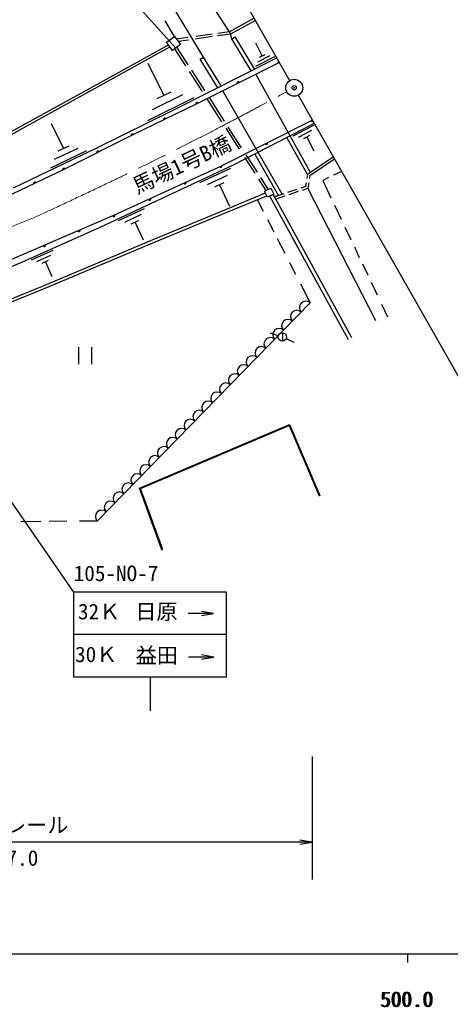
# Model space of a CAD drawing. Units: millimetres, scale not verified. Extents: x 40000 to 680000, y 20000 to 380000.
# Drawn here: x 522277 to 573046, y 198715 to 315071 of the extents above; entities that cross this region are included whole.
import ezdxf
from ezdxf.enums import TextEntityAlignment as Align

# ---------------------------------------------------------------- set-up
doc = ezdxf.new("R2010")
doc.units = ezdxf.units.MM
doc.header["$LTSCALE"] = 1000
doc.header["$PDMODE"] = 32
doc.header["$PDSIZE"] = 500
doc.linetypes.add('CHAIN', pattern=[18.5, 12, -1.5, 3.5, -1.5])
for name, color, linetype, lineweight in [('M-BGD', 7, 'Continuous', 25), ('M-BMK', 2, 'CHAIN', 13), ('M-BMK-SRVR', 3, 'Continuous', 25), ('M-STR-STR3', 7, 'Continuous', 25), ('M-STR-STRC', 7, 'Continuous', 25), ('M-TTL-BAND', 7, 'Continuous', 25)]:
    doc.layers.add(name, color=color, linetype=linetype, lineweight=lineweight)
doc.layers.add('M-OTRS', color=6, linetype='Continuous')
doc.layers.add('M-STR-STR1', color=1, linetype='Continuous')
doc.styles.add('ＭＳ ゴシック', font='')
doc.styles.get('ＭＳ ゴシック').set_extended_font_data('MS Gothic')

# ---------------------------------------------------------------- blocks, each defined once
blk = doc.blocks.new('open_arrow')
at = {"color": 0, "linetype": 'Continuous', "lineweight": -2}
blk.add_lwpolyline([(7.5, 1.25), (0, 0), (7.5, -1.25)], dxfattribs=at)

msp = doc.modelspace()

# ---------------------------------------------------------------- linework, layer by layer
at = {"layer": 'M-BGD'}
for p, q in [((543928, 310660), (532464, 329721)), ((547026, 313663), (536544, 329675)), ((540540, 313115), (539417, 314944)), ((549917, 315257), (547026, 313663)), ((550066, 314997), (547123, 313374)), ((539585, 312429), (540540, 313115)), ((540540, 313115), (541240, 312141)), ((545017, 313078), (542965, 312789)), ((544966, 313373), (543031, 313101)), ((547123, 313374), (545614, 313161)), ((547026, 313663), (545624, 313466)), ((547026, 313663), (547123, 313374)), ((547285, 312813), (547123, 313374)), ((547285, 312813), (547670, 313047)), ((549952, 309296), (547670, 313047)), ((532165, 307891), (539800, 312129)), ((532311, 307629), (539976, 311884)), ((540285, 311454), (539585, 312429)), ((541240, 312141), (540285, 311454)), ((542105, 312971), (540778, 312785)), ((542144, 309776), (540817, 311837)), ((542159, 312676), (540975, 312510)), ((549568, 309062), (547285, 312813)), ((550060, 312365), (550860, 310785)), ((541873, 309642), (540574, 311662)), ((552320, 310685), (550070, 309545)), ((551760, 310825), (550300, 310085)), ((551190, 310955), (550520, 310615)), ((537400, 309965), (539280, 306145)), ((540462, 304460), (552580, 310584)), ((552903, 310017), (543176, 305178)), ((543546, 310422), (543928, 310660)), ((545652, 307038), (543546, 310422)), ((546034, 307276), (543928, 310660)), ((543816, 306623), (542307, 308967)), ((544092, 306748), (542561, 309128)), ((556566, 297092), (550137, 308641)), ((520374, 301386), (532165, 307891)), ((520519, 301123), (532311, 307629)), ((541460, 306205), (537910, 304455)), ((540100, 306545), (538460, 305735)), ((553223, 294506), (546241, 306703)), ((543176, 305178), (535553, 301466)), ((542820, 305855), (537360, 303165)), ((546109, 303060), (544382, 305743)), ((546436, 303106), (544642, 305893)), ((531448, 300021), (540462, 304460)), ((525990, 302865), (527420, 299885)), ((545973, 297823), (556763, 303244)), ((556979, 302864), (547434, 297946)), ((554540, 301385), (556960, 302635)), ((535553, 301466), (527466, 297423)), ((548191, 299824), (546609, 302282)), ((548441, 299990), (546870, 302431)), ((555150, 301245), (556730, 302055)), ((555760, 301095), (556490, 301465)), ((556191, 296840), (553761, 301206)), ((557000, 299585), (556130, 301285)), ((521537, 295267), (531448, 300021)), ((530160, 299625), (525910, 297585)), ((529110, 299915), (526350, 298585)), ((528060, 300195), (526780, 299575)), ((550296, 297107), (548968, 299171)), ((552787, 294362), (549983, 299260)), ((547434, 297946), (531708, 290605)), ((550024, 296975), (548825, 298839)), ((559241, 298894), (556192, 296841)), ((559409, 298645), (556470, 296666)), ((527466, 297423), (520638, 294175)), ((533382, 292028), (545973, 297823)), ((543500, 295895), (547160, 297595)), ((544400, 295645), (546780, 296755)), ((556192, 296841), (556123, 296361)), ((560212, 297191), (559271, 296742)), ((545300, 295395), (546390, 295905)), ((547040, 293085), (545850, 295655)), ((551317, 294966), (550469, 296283)), ((551591, 295094), (550706, 296470)), ((556050, 295856), (555988, 295424)), ((556353, 295853), (556258, 295198)), ((556470, 296666), (556425, 296354)), ((558706, 296471), (558002, 296134)), ((558002, 296134), (558981, 294080)), ((546678, 292769), (551249, 294660)), ((551144, 294884), (551889, 295234)), ((551484, 294160), (551144, 294884)), ((552229, 294511), (551484, 294160)), ((551889, 295234), (552229, 294511)), ((561447, 277583), (552145, 294502)), ((553419, 294571), (552310, 294203)), ((554958, 295082), (553868, 294720)), ((555105, 294815), (553995, 294446)), ((555988, 295424), (555427, 295238)), ((556258, 295198), (555574, 294971)), ((556258, 295198), (564218, 279621)), ((546811, 292446), (551399, 294342)), ((550293, 293885), (550992, 292517)), ((561053, 277366), (551751, 294286)), ((553523, 294290), (552457, 293936)), ((559382, 293239), (560184, 291557)), ((533940, 291425), (536970, 292845)), ((534690, 291225), (536650, 292145)), ((538019, 289186), (546678, 292769)), ((538154, 288863), (546811, 292446)), ((521077, 286734), (533382, 292028)), ((535430, 291015), (536330, 291435)), ((536870, 289105), (535880, 291225)), ((551496, 291531), (552234, 290088)), ((531708, 290605), (522500, 286468)), ((560620, 290643), (561322, 289168)), ((524942, 283693), (538019, 289186)), ((525076, 283369), (538154, 288863)), ((552633, 289308), (553519, 287575)), ((523670, 286775), (526230, 287925)), ((561737, 288299), (562322, 287071)), ((522500, 286468), (510689, 281664)), ((524290, 286595), (525960, 287345)), ((524910, 286405), (525680, 286755)), ((526100, 284785), (525300, 286585)), ((554083, 286471), (554795, 285079)), ((562683, 286312), (563308, 285001)), ((555367, 283961), (556523, 281698)), ((563721, 284135), (564419, 282670)), ((506312, 276109), (524942, 283693)), ((506445, 275785), (525076, 283369)), ((556523, 281698), (531424, 256003)), ((564944, 281569), (565655, 280078)), ((552760, 277835), (551800, 278125)), ((553244, 278191), (553244, 277191)), ((553700, 277495), (554610, 277095)), ((529247, 274473), (529247, 276473)), ((530747, 276473), (530747, 274473)), ((536402, 259881), (554099, 267394)), ((536528, 259825), (554046, 267262)), ((550523, 265821), (552275, 266565)), ((552255, 266611), (552294, 266519)), ((554046, 267262), (557580, 258973)), ((554092, 267282), (554799, 265624)), ((554099, 267394), (557672, 259012)), ((550503, 265867), (550542, 265775)), ((554845, 265644), (554753, 265605)), ((547000, 264380), (547039, 264288)), ((547019, 264334), (548771, 265077)), ((548752, 265123), (548791, 265031)), ((543516, 262846), (545267, 263590)), ((545248, 263636), (545287, 263544)), ((555552, 263986), (555460, 263947)), ((555506, 263966), (556212, 262308)), ((540012, 261359), (541764, 262103)), ((541744, 262149), (541783, 262057)), ((543496, 262892), (543535, 262800)), ((556258, 262328), (556166, 262289)), ((538241, 260661), (538280, 260569)), ((539992, 261405), (540032, 261313)), ((556965, 260670), (556873, 260631)), ((556919, 260651), (557626, 258993)), ((539039, 252601), (536402, 259881)), ((536508, 259872), (538260, 260615)), ((539134, 252635), (536528, 259825)), ((557672, 259012), (557580, 258973)), ((537085, 257994), (537179, 258028)), ((537784, 256213), (537132, 258011)), ((531424, 256003), (529309, 255985)), ((537737, 256196), (537831, 256230)), ((524784, 255946), (522421, 255925)), ((527819, 255972), (525730, 255954)), ((538388, 254399), (538482, 254433)), ((539087, 252618), (538435, 254416)), ((539039, 252601), (539134, 252635))]:
    msp.add_line(p, q, dxfattribs=at)
msp.add_circle((553244, 277691), 500, dxfattribs=at)
for centre, radius, start, end in [((552903, 310017), 150, 119.67537, 206.44687), ((548040, 307598), 150, 26.44687, 206.44687), ((543176, 305178), 150, 26.44687, 205.96407), ((539364, 303322), 150, 25.96407, 205.96407), ((556763, 303244), 150, 206.67659, 299.67537), ((535553, 301466), 150, 25.96407, 206.56505), ((551368, 300533), 150, 206.67659, 26.67659), ((531509, 299444), 150, 26.56505, 206.56505), ((545973, 297823), 150, 204.71318, 26.67659), ((527466, 297423), 150, 26.56505, 205.44175), ((524052, 295799), 150, 25.44175, 205.44175), ((541776, 295891), 150, 204.71318, 24.71318), ((537579, 293960), 150, 204.71318, 24.71318), ((533382, 292028), 150, 203.27895, 24.71318), ((529281, 290264), 150, 203.27895, 23.27895), ((525179, 288499), 150, 203.27895, 23.27895), ((556000, 281163), 748, 45.67188, 225.67188), ((554955, 280092), 748, 45.67188, 225.67188), ((553909, 279022), 748, 45.67188, 225.67188), ((552863, 277951), 748, 45.67188, 225.67188), ((551817, 276881), 748, 45.67188, 225.67188), ((550771, 275810), 748, 45.67188, 225.67188), ((549726, 274739), 748, 45.67188, 225.67188), ((548680, 273669), 748, 45.67188, 225.67188), ((546588, 271527), 748, 45.67188, 225.67188), ((547634, 272598), 748, 45.67188, 225.67188), ((545542, 270457), 748, 45.67188, 225.67188), ((544497, 269386), 748, 45.67188, 225.67188), ((543451, 268316), 748, 45.67188, 225.67188), ((542405, 267245), 748, 45.67188, 225.67188), ((541359, 266174), 748, 45.67188, 225.67188), ((540313, 265104), 748, 45.67188, 225.67188), ((539268, 264033), 748, 45.67188, 225.67188), ((538222, 262962), 748, 45.67188, 225.67188), ((537176, 261892), 748, 45.67188, 225.67188), ((536130, 260821), 748, 45.67188, 225.67188), ((535084, 259751), 748, 45.67188, 225.67188), ((532993, 257609), 748, 45.67188, 225.67188), ((534039, 258680), 748, 45.67188, 225.67188), ((531947, 256539), 748, 45.67188, 225.67188)]:
    msp.add_arc(centre, radius, start, end, dxfattribs=at)
at = {"layer": 'M-BMK'}
msp.add_line((469366, 270021), (524086, 291797), dxfattribs=at)
msp.add_open_spline([(524086, 291797), (528141, 293689), (532197, 295581), (536221, 297540), (539506, 299140), (542770, 300785), (546010, 302475), (548603, 303828), (551181, 305210), (553759, 306592)], degree=3, knots=[0, 0, 0, 0, 1, 1, 1, 2, 2, 2, 3, 3, 3, 3], dxfattribs=at)
at = {"layer": 'M-BMK-SRVR'}
for p, q in [((536313, 339131), (554100, 307917)), ((555092, 306175), (577769, 266380))]:
    msp.add_line(p, q, dxfattribs=at)
msp.add_circle((554642, 307056), 1000, dxfattribs=at)
at = {"layer": 'M-OTRS'}
msp.add_point((554642, 307061), dxfattribs=at)
at = {"layer": 'M-STR-STR3'}
for p, q in [((540669, 311731), (525996, 328038)), ((556749, 228280), (556749, 213785)), ((556749, 218161), (486467, 218161))]:
    msp.add_line(p, q, dxfattribs=at)
at = {"layer": 'M-STR-STRC'}
for p, q in [((528642, 247623), (506192, 280082)), ((528642, 242623), (528642, 247623)), ((546642, 247623), (528642, 247623)), ((546642, 242623), (546642, 247623)), ((545142, 245123), (542142, 245123)), ((528642, 237623), (528642, 242623)), ((546642, 242623), (528642, 242623)), ((546642, 237623), (546642, 242623)), ((545166, 239980), (542166, 239980)), ((546642, 237623), (528642, 237623)), ((537642, 237623), (537642, 233623))]:
    msp.add_line(p, q, dxfattribs=at)
at = {"layer": 'M-TTL-BAND'}
for p, q in [((40000, 205000), (579000, 205000)), ((568000, 205000), (568000, 204000))]:
    msp.add_line(p, q, dxfattribs=at)

# ---------------------------------------------------------------- block references
at = {"layer": 'M-STR-STR3', "xscale": 193, "yscale": 193, "rotation": 180}
msp.add_blockref('open_arrow', (556749, 218161), dxfattribs=at)
at = {"layer": 'M-STR-STRC', "xscale": 193, "yscale": 193, "rotation": 180}
for p in [(545142, 245123), (545166, 239980)]:
    msp.add_blockref('open_arrow', p, dxfattribs=at)

# ---------------------------------------------------------------- texts
at = {"layer": 'M-STR-STR1', "style": 'ＭＳ ゴシック'}
msp.add_text('馬場1号B橋', height=1833, rotation=25.332, dxfattribs=at).set_placement((536354, 294019), align=Align.BOTTOM_LEFT)
at = {"layer": 'M-STR-STR3', "style": 'ＭＳ ゴシック'}
for s, p in [('ガードレール', (513027, 220181)), ('L＝77.0', (515729, 216300))]:
    msp.add_text(s, height=1833, dxfattribs=at).set_placement(p, align=Align.MIDDLE_LEFT)
at = {"layer": 'M-STR-STRC', "style": 'ＭＳ ゴシック'}
for s, p in [('105-NO-7', (528642, 248373)), ('32Ｋ', (529142, 243873)), ('日原', (535892, 243873)), ('30Ｋ', (528801, 238828)), ('益田', (535939, 238704))]:
    msp.add_text(s, height=1833, dxfattribs=at).set_placement(p, align=Align.BOTTOM_LEFT)
at = {"layer": 'M-TTL-BAND', "style": 'ＭＳ ゴシック'}
for p in [(567844, 198195), (568000, 198195)]:
    msp.add_text('500.0', height=1833, dxfattribs=at).set_placement(p, align=Align.BOTTOM_CENTER)

doc.saveas('drawing.dxf')
